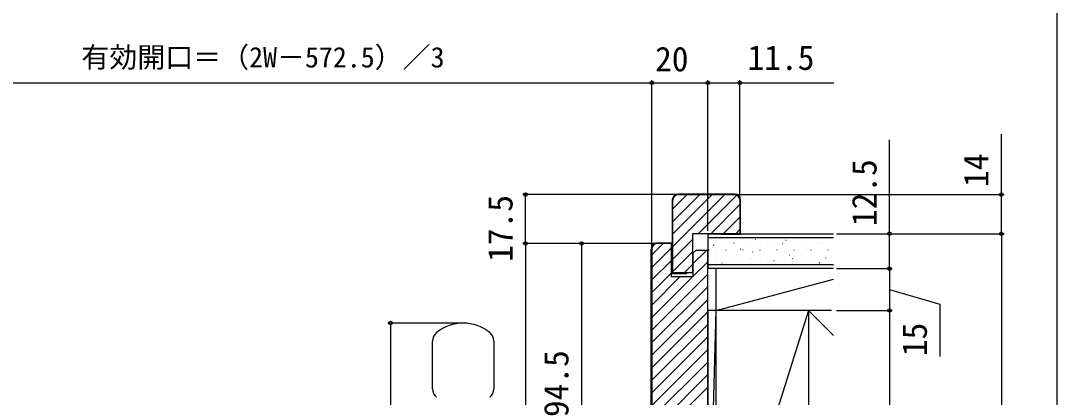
# Model space of a CAD drawing. Units: millimetres, scale not verified. Extents: x -525 to 525, y -784 to 780.
# Drawn here: x 154.2 to 525, y 237.9 to 372.7 of the extents above; entities that cross this region are included whole.
import ezdxf
from ezdxf.enums import TextEntityAlignment as Align

# ---------------------------------------------------------------- set-up
doc = ezdxf.new("R2010")
doc.units = ezdxf.units.MM
doc.header["$LTSCALE"] = 4
for name, color, linetype in [('0-5_YKK_13', 4, 'Continuous'), ('0-7_YKK_D', 6, 'Continuous'), ('0-8_YKK_ZWAK', 7, 'Continuous'), ('0-9_YSS_K', 3, 'Continuous'), ('0-A_YSS_KE', 3, 'Continuous')]:
    doc.layers.add(name, color=color, linetype=linetype)
doc.styles.add('ＭＳ ゴシック', font='')
doc.styles.get('ＭＳ ゴシック').set_extended_font_data('MS Gothic')

msp = doc.modelspace()

# ---------------------------------------------------------------- linework, layer by layer
at = {"layer": '0-5_YKK_13'}
for p, q in [((301.5, 241.015), (301.5, 257.985)), ((323.5, 257.985), (323.5, 241.015))]:
    msp.add_line(p, q, dxfattribs=at)
for centre, radius, start, end in [((312.5, 249.5), 15, 50.4788, 129.5212), ((305.5, 257.985), 4, 129.5212, 180), ((319.5, 257.985), 4, 360, 50.4788), ((305.5, 241.015), 4, 180, 230.4788), ((319.5, 241.015), 4, 309.5212, 360)]:
    msp.add_arc(centre, radius, start, end, dxfattribs=at)
at = {"layer": '0-7_YKK_D'}
for p, q in [((145.7, 350.5), (380, 350.5)), ((380, 292), (380, 351.5)), ((380, 292), (380, 351.5)), ((380, 350.5), (400, 350.5)), ((400, 297.5), (400, 351.5)), ((400, 297.5), (400, 351.5)), ((411.5, 309.5), (411.5, 351.5)), ((388.5, 310.5), (333.8, 310.5)), ((334.8, 293), (334.8, 310.5)), ((410.5, 310.5), (506, 310.5)), ((381, 293), (333.8, 293)), ((381, 293), (333.8, 293)), ((334.8, 293), (334.8, 140)), ((381, 293), (353.8, 293)), ((354.8, 293), (354.8, 198.5)), ((446, 296.5), (506, 296.5)), ((446, 296.5), (506, 296.5)), ((446, 296.5), (466, 296.5)), ((505, 296.5), (505, 136.5)), ((446, 284), (466, 284)), ((446, 284), (466, 284)), ((465, 284), (465, 269)), ((446, 269), (466, 269)), ((446, 269), (466, 269)), ((465, 269), (465, 164)), ((311.5, 264.5), (285.5, 264.5)), ((286.5, 264.5), (286.5, 193.5))]:
    msp.add_line(p, q, dxfattribs=at)
for points in [[(400, 350.5), (411.5, 350.5), (445.05, 350.5)], [(465, 284), (465, 296.5), (465, 330.05)], [(505, 296.5), (505, 310.5), (505, 332.118)], [(465, 276.5), (483, 271.226), (483, 252.499)]]:
    msp.add_lwpolyline(points, dxfattribs=at)
for centre in [(380, 350.5), (380, 350.5), (400, 350.5), (400, 350.5), (411.5, 350.5), (334.8, 310.5), (505, 310.5), (465, 296.5), (505, 296.5), (505, 296.5), (334.8, 293), (334.8, 293), (354.8, 293), (465, 284), (465, 284), (465, 269), (465, 269), (286.5, 264.5)]:
    msp.add_circle(centre, 0.637, dxfattribs=at)
at = {"layer": '0-8_YKK_ZWAK'}
msp.add_lwpolyline([(-525, -783.5), (525, -783.5), (525, 746.5)], dxfattribs=at)
at = {"layer": '0-9_YSS_K'}
for p, q in [((387.5, 305.397), (392.603, 310.5)), ((387.5, 300.907), (397.093, 310.5)), ((387.5, 296.417), (401.583, 310.5)), ((387.5, 291.927), (406.073, 310.5)), ((396.564, 296.5), (410.366, 310.303)), ((401.054, 296.5), (411.5, 306.946)), ((405.544, 296.5), (411.5, 302.456)), ((410.034, 296.5), (411.5, 297.966)), ((380, 288.917), (384.083, 293)), ((387.5, 287.436), (394.5, 294.436)), ((400, 296.5), (445, 296.5)), ((400, 296.5), (400, 284)), ((445, 295), (400, 295)), ((403.186, 293.42), (403.286, 293.42)), ((409.266, 293.42), (409.366, 293.42)), ((409.358, 293.222), (409.377, 293.228)), ((415.346, 293.42), (415.446, 293.42)), ((417.061, 294.466), (417.228, 294.577)), ((421.426, 293.42), (421.526, 293.42)), ((426.666, 292.988), (426.833, 293.099)), ((427.506, 293.42), (427.606, 293.42)), ((427.957, 294.126), (427.975, 294.133)), ((433.586, 293.42), (433.686, 293.42)), ((439.666, 293.42), (439.766, 293.42)), ((440.975, 293.054), (440.994, 293.061)), ((380, 284.427), (387, 291.427)), ((387.5, 282.946), (394.5, 289.946)), ((394.7, 285.656), (399.544, 290.5)), ((400.336, 290.67), (400.436, 290.67)), ((402.077, 292.384), (402.244, 292.495)), ((403.117, 291.012), (403.136, 291.018)), ((406.416, 290.67), (406.516, 290.67)), ((411.682, 290.906), (411.849, 291.017)), ((412.496, 290.67), (412.596, 290.67)), ((416.136, 289.94), (416.155, 289.947)), ((418.576, 290.67), (418.676, 290.67)), ((422.376, 292.15), (422.395, 292.156)), ((424.656, 290.67), (424.756, 290.67)), ((430.736, 290.67), (430.836, 290.67)), ((435.395, 291.078), (435.414, 291.085)), ((436.816, 290.67), (436.916, 290.67)), ((442.896, 290.67), (442.996, 290.67)), ((380, 279.936), (387, 286.936)), ((394.7, 281.166), (400, 286.466)), ((400, 285.5), (445, 285.5)), ((403.186, 287.44), (403.286, 287.44)), ((405.069, 286.021), (405.088, 286.028)), ((409.266, 287.44), (409.366, 287.44)), ((410.65, 287.997), (410.669, 288.004)), ((415.346, 287.44), (415.446, 287.44)), ((415.353, 285.5), (415.459, 285.57)), ((421.426, 287.44), (421.526, 287.44)), ((423.668, 286.925), (423.687, 286.932)), ((427.506, 287.44), (427.606, 287.44)), ((429.154, 288.868), (429.173, 288.875)), ((430.276, 287.542), (430.443, 287.652)), ((433.586, 287.44), (433.686, 287.44)), ((436.687, 285.854), (436.706, 285.86)), ((439.666, 287.44), (439.766, 287.44)), ((439.881, 286.064), (440.048, 286.174)), ((442.173, 287.796), (442.192, 287.803)), ((380, 275.446), (387, 282.446)), ((380, 261.976), (400, 281.976)), ((391.544, 282.5), (394.5, 285.456)), ((445, 284), (400, 284)), ((403, 269), (403, 284)), ((380, 270.956), (390.044, 281)), ((380, 266.466), (394.534, 281)), ((403, 269), (445, 280.254)), ((380, 257.486), (400, 277.486)), ((380, 252.996), (400, 272.996)), ((380, 248.506), (400, 268.506)), ((400, 269), (400, 164)), ((444.247, 269), (400, 269)), ((400, 164), (403, 269)), ((403, 164), (403, 269)), ((436, 269), (403, 164)), ((436, 269), (436, 164)), ((445, 260), (436, 269)), ((380, 244.015), (400, 264.015)), ((380, 239.525), (400, 259.525)), ((380, 235.035), (400, 255.035)), ((380, 230.545), (400, 250.545)), ((380, 226.055), (400, 246.055)), ((380.935, 222.5), (400, 241.565))]:
    msp.add_line(p, q, dxfattribs=at)
at = {"layer": '0-A_YSS_KE'}
for p, q in [((409.5, 310.7), (389.5, 310.7)), ((389.5, 310.5), (409.5, 310.5))]:
    msp.add_line(p, q, dxfattribs=at)
for points in [[(387.3, 308.5), (387.3, 282.3), (392.5, 282.3), (392.5, 282.5)], [(394.5, 282.5), (387.5, 282.5), (387.5, 308.5)], [(411.5, 308.5), (411.5, 296.5), (394.5, 296.5), (394.5, 282.5)], [(404.5, 296.5), (404.5, 296.3), (411.7, 296.3), (411.7, 308.5)], [(382, 293.2), (387.2, 293.2), (387.2, 286.2), (387, 286.2)], [(400, 142.5), (400, 290.5), (395.7, 290.5), (394.7, 289.5), (394.7, 281), (387, 281), (387, 286), (387, 293), (382, 293)], [(385, 221.3), (384.8, 221.3), (384.8, 222.3), (380.417, 222.3), (379.8, 222.917), (379.8, 291)], [(380, 291), (380, 223), (380.5, 222.5), (385, 222.5), (385, 221.5), (385, 211.5), (385, 210.5), (380.5, 210.5), (380, 210), (380, 199.5)]]:
    msp.add_lwpolyline(points, dxfattribs=at)
for centre, radius, start, end in [((389.5, 308.5), 2.2, 90, 180), ((389.5, 308.5), 2, 90, 180), ((409.5, 308.5), 2.2, 0, 90), ((409.5, 308.5), 2, 0, 90), ((382, 291), 2.2, 90.00001, 179.99999), ((382, 291), 2, 90.00001, 179.99999)]:
    msp.add_arc(centre, radius, start, end, dxfattribs=at)

# ---------------------------------------------------------------- texts
at = {"layer": '0-7_YKK_D', "style": 'ＭＳ ゴシック'}
for s, height, p in [('有効開口＝（2W－572.5）／3', 7.331, (175.947, 353.807)), ('20', 8.798, (381.136, 352)), ('11.5', 8.798, (414.209, 352.5))]:
    msp.add_text(s, height=height, dxfattribs=at).set_placement(p, align=Align.BOTTOM_LEFT)
for s, p in [('14', (503, 313.209)), ('12.5', (463, 299.209)), ('17.5', (332.8, 286.409)), ('15', (481, 252.658)), ('94.5', (352.8, 230.852))]:
    msp.add_text(s, height=8.798, rotation=90, dxfattribs=at).set_placement(p, align=Align.BOTTOM_LEFT)

doc.saveas('drawing.dxf')
